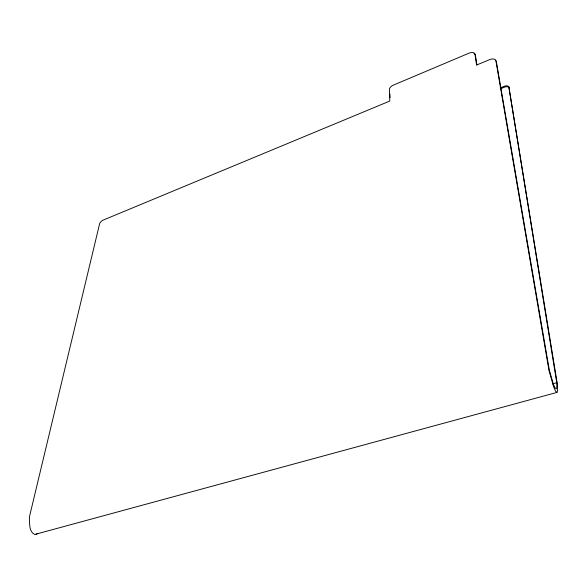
<?xml version="1.0" encoding="UTF-8"?>
<svg xmlns="http://www.w3.org/2000/svg" width="587" height="587" viewBox="0 0 587 587"><rect width="100%" height="100%" fill="white"/><g stroke="black" fill="none" stroke-linecap="round" stroke-linejoin="round"><path stroke-width="0.88" d="M556.975 392.424L555.64 391.338L553.732 387.016L549.028 370.683L495.92 60.85A6.391 3.507 -28.4 0 0 489.485 59.683L476.585 65.04L474.993 54.334A6.215 3.353 -29.2 0 0 468.844 53.234L392.498 85.497A5.151 2.781 -32 0 0 389.364 89.004L389.775 101.067L102.718 220.301A4.52 2.238 -42.1 0 0 99.658 223.552L29.35 517.191C29.776 522.848 28.631 531.521 34.67 534.493L556.975 392.424L557.613 390.201L557.503 384.962L508.87 86.964A5.136 2.73 -27.2 0 0 505.018 86.003L500.153 87.903M36.189 534.309L37.788 533.4M500.814 88.652L504.211 87.287A5.129 2.73 -27.2 0 1 509.274 87.845L508.848 86.942L556.755 382.702L556.828 386.95L556.249 388.924L555.045 387.934L553.336 384.052L549.351 370.331L496.36 61.752A6.384 3.507 -28.4 0 0 495.267 60.278M552.338 383.92L556.755 382.702M476.901 65.032L475.441 55.215A6.208 3.361 -29.2 0 0 473.958 53.593M389.893 94.133L390.062 97.589"/></g></svg>
